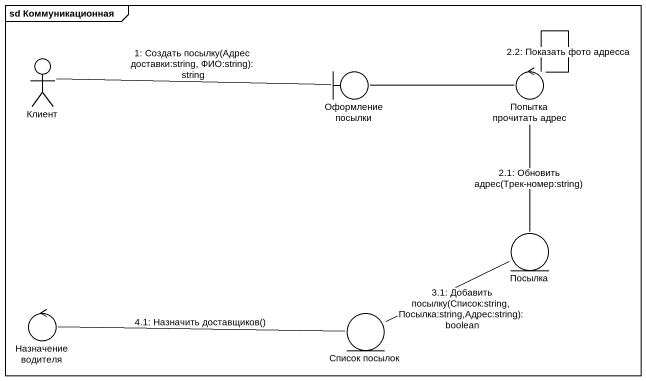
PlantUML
@startuml
mainframe sd Коммуникационная
actor Клиент
boundary "Оформление посылки" as Оформление_посылки
control "Попытка прочитать адрес" as Попытка_прочитать_адрес
entity Посылка
control "Назначение водителя" as Назначение_водителя
entity "Список посылок" as Список_посылок
Клиент -right- Оформление_посылки : 1: Создать посылку(Адрес доставки:string, ФИО:string): string
Оформление_посылки -right- Попытка_прочитать_адрес
Попытка_прочитать_адрес -- Попытка_прочитать_адрес : 2.2: Показать фото адресса
Попытка_прочитать_адрес -- Посылка : 2.1: Обновить адрес(Трек-номер:string)
Посылка -left- Список_посылок : 3.1: Добавить посылку(Список:string, Посылка:string,Адрес:string): boolean
Список_посылок -left- Назначение_водителя : 4.1: Назначить доставщиков()
@enduml
